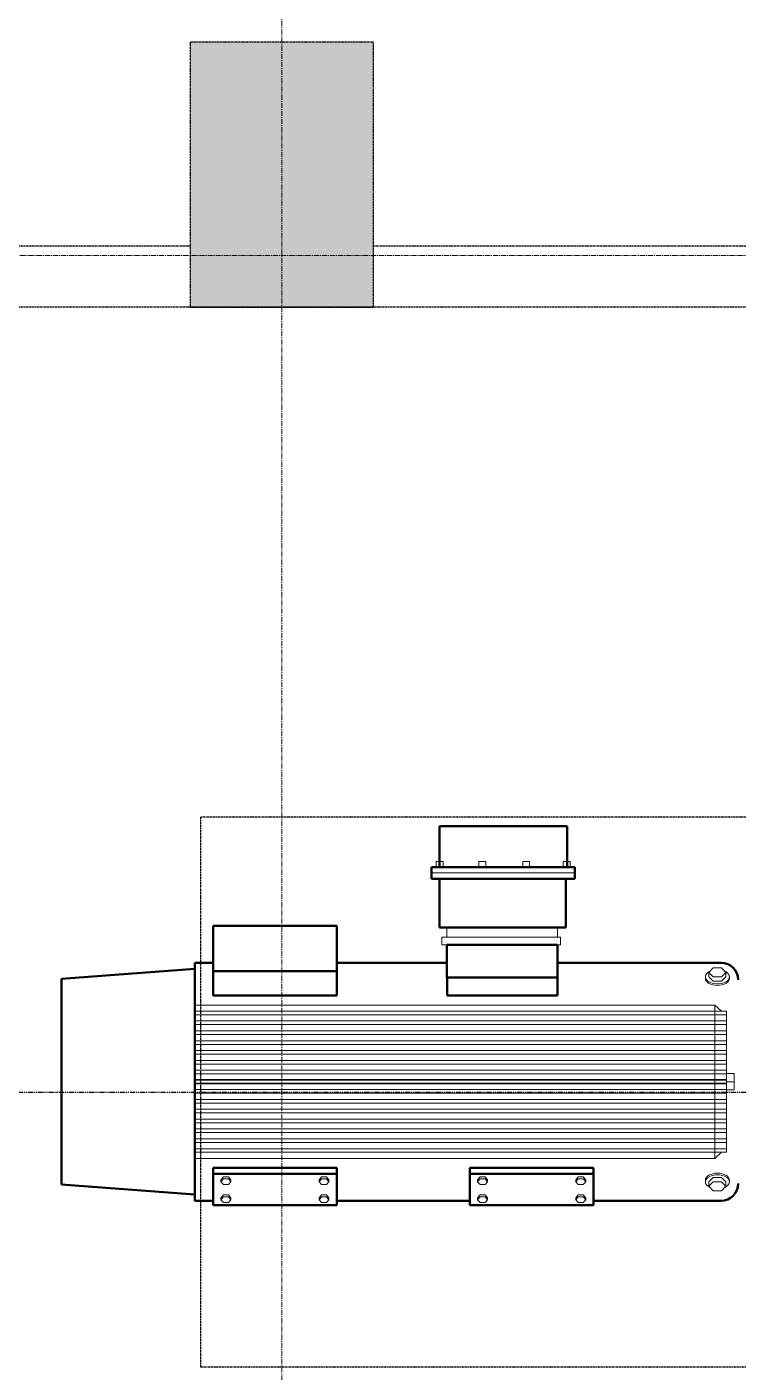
# Model space of a CAD drawing. Header units: inches. Extents: x 86328 to 235202, y 68629 to 184293.
# Drawn here: x 154376 to 156121, y 130705 to 134003 of the extents above; entities that cross this region are included whole.
import ezdxf

# ---------------------------------------------------------------- set-up
doc = ezdxf.new("R2010")
doc.units = ezdxf.units.IN
doc.header["$MEASUREMENT"] = 0
for name, pattern in [('CENTER', [2, 1.25, -0.25, 0.25, -0.25]), ('HIDDEN', [0.375, 0.25, -0.125]), ('PHANTOM2', [1.25, 0.625, -0.125, 0.125, -0.125, 0.125, -0.125])]:
    doc.linetypes.add(name, pattern=pattern)
doc.layers.add('.5', color=8, linetype='Continuous', lineweight=0)
doc.layers.add('DIM', color=251, linetype='Continuous', lineweight=0)

msp = doc.modelspace()

# ---------------------------------------------------------------- hatches: boundary and pattern name
at = {"layer": 'DIM', "linetype": 'HIDDEN', "lineweight": 25, "ltscale": 10}
h = msp.add_hatch(color=8, dxfattribs=at)
h.paths.add_polyline_path([(142275.9, 133615.4), (141975.9, 133615.4), (141975.9, 133315.4), (142275.9, 133315.4)])
h.paths.add_polyline_path([(146225.9, 133765.4), (145775.9, 133765.4), (145775.9, 133315.4), (146225.9, 133315.4)])
h.paths.add_polyline_path([(142275.9, 129340.4), (141975.9, 129340.4), (141975.9, 129040.4), (142275.9, 129040.4)])
h.paths.add_polyline_path([(150726.3, 133765.4), (150276.3, 133765.4), (150276.3, 133315.4), (150726.3, 133315.4)])
h.paths.add_polyline_path([(155226.3, 133965.4), (154776.3, 133965.4), (154776.3, 133315.4), (155226.3, 133315.4)])
h.paths.add_polyline_path([(145925.9, 129040.4), (145925.9, 129340.4), (145775.9, 129340.4), (145775.9, 129040.4)])

# ---------------------------------------------------------------- linework, layer by layer
at = {"layer": '.5', "color": 8, "linetype": 'CENTER', "ltscale": 10}
for p, q in [((155001.3, 116744.2), (155001.3, 148031.1)), ((193391.9, 133442.1), (128877.6, 133442.1))]:
    msp.add_line(p, q, dxfattribs=at)
at = {"color": 8, "linetype": 'PHANTOM2', "ltscale": 20}
msp.add_line((175241.1, 131390.5), (142490.5, 131390.5), dxfattribs=at)
at = {"layer": 'DIM', "color": 8, "linetype": 'HIDDEN', "lineweight": 25, "ltscale": 10}
for p, q in [((155226.3, 133965.4), (154776.3, 133965.4)), ((154776.3, 133965.4), (154776.3, 133315.4)), ((155226.3, 133315.4), (155226.3, 133965.4)), ((154776.3, 133465.4), (150726.3, 133465.4)), ((159275.9, 133465.4), (155226.3, 133465.4)), ((186276.3, 133315.4), (150276.3, 133315.4)), ((154776.3, 133315.4), (155226.3, 133315.4)), ((157801.3, 132065.4), (154801.3, 132065.4)), ((154801.3, 132065.4), (154801.3, 130717.9)), ((154801.3, 130717.9), (157801.3, 130717.9))]:
    msp.add_line(p, q, dxfattribs=at)
at = {"layer": 'DIM', "color": 8, "lineweight": 50}
for p, q in [((155701.3, 132043.5), (155388.2, 132043.5)), ((155388.2, 132043.5), (155388.2, 131942.4)), ((155701.3, 131942.4), (155701.3, 132043.5)), ((155720, 131942.4), (155368.2, 131942.4)), ((155368.2, 131942.4), (155368.2, 131914.3)), ((155388.2, 131942.4), (155701.3, 131942.4)), ((155720, 131914.3), (155720, 131942.4)), ((155368.2, 131914.3), (155720, 131914.3)), ((155698, 131914.3), (155387.7, 131914.3)), ((155387.7, 131914.3), (155387.7, 131794.8)), ((155698, 131794.8), (155698, 131914.3)), ((154832.7, 131798.7), (155136, 131798.7)), ((154832.7, 131687.6), (154832.7, 131798.7)), ((155136, 131798.7), (155136, 131687.6)), ((155387.7, 131794.8), (155698, 131794.8)), ((155406.3, 131672), (155406.3, 131752.5)), ((155406.3, 131752.5), (155677.6, 131752.5)), ((155677.6, 131752.5), (155677.6, 131672)), ((154787.5, 131693.4), (154460.7, 131668.8)), ((154787.5, 131124.9), (154787.5, 131708.5)), ((154787.5, 131708.5), (154832.7, 131708.5)), ((154832.7, 131687.6), (155136, 131687.6)), ((154832.7, 131627.9), (154832.7, 131687.6)), ((155136, 131687.6), (154832.7, 131687.6)), ((155136, 131708.5), (155406.3, 131708.5)), ((155136, 131687.6), (155136, 131627.9)), ((156050.8, 131708.5), (155677.6, 131708.5)), ((156079, 131708.5), (156049.9, 131708.5)), ((154460.7, 131668.8), (154460.7, 131164.5)), ((155677.6, 131672), (155406.3, 131672)), ((155677.6, 131672), (155407.2, 131672)), ((155407.2, 131672), (155407.2, 131627.9)), ((155677.6, 131627.9), (155677.6, 131672)), ((155136, 131627.9), (154832.7, 131627.9)), ((155407.2, 131627.9), (155677.6, 131627.9)), ((155136, 131205.4), (154832.7, 131205.4)), ((154832.7, 131205.4), (154832.7, 131190.5)), ((155136, 131190.5), (155136, 131205.4)), ((155765.9, 131205.4), (155462.6, 131205.4)), ((155462.6, 131205.4), (155462.6, 131190.5)), ((155765.9, 131190.5), (155765.9, 131205.4)), ((154787.5, 131139.9), (154460.7, 131164.5)), ((154832.7, 131190.5), (155136, 131190.5)), ((155136, 131190.5), (154832.7, 131190.5)), ((154832.7, 131190.5), (154832.7, 131114.3)), ((155136, 131114.3), (155136, 131190.5)), ((155462.6, 131190.5), (155765.9, 131190.5)), ((155765.9, 131190.5), (155462.6, 131190.5)), ((155462.6, 131190.5), (155462.6, 131114.3)), ((155765.9, 131114.3), (155765.9, 131190.5)), ((154832.7, 131124.9), (154787.5, 131124.9)), ((154832.7, 131114.3), (155136, 131114.3)), ((155462.6, 131124.9), (155136, 131124.9)), ((155462.6, 131114.3), (155765.9, 131114.3)), ((155816.5, 131124.9), (155765.9, 131124.9)), ((155816.5, 131124.9), (156079, 131124.9)), ((156079, 131124.9), (156049.9, 131124.9))]:
    msp.add_line(p, q, dxfattribs=at)
at = {"layer": 'DIM', "color": 8, "linetype": 'Continuous'}
for p, q in [((155396.7, 131956.2), (155379.7, 131956.2)), ((155379.7, 131956.2), (155379.7, 131942.4)), ((155396.7, 131942.4), (155396.7, 131956.2)), ((155501.5, 131956.2), (155484.5, 131956.2)), ((155484.5, 131956.2), (155484.5, 131942.4)), ((155501.5, 131942.4), (155501.5, 131956.2)), ((155609.3, 131956.2), (155592.3, 131956.2)), ((155592.3, 131956.2), (155592.3, 131942.4)), ((155609.3, 131942.4), (155609.3, 131956.2)), ((155691.5, 131942.4), (155691.5, 131956.2)), ((155691.5, 131956.2), (155708.5, 131956.2)), ((155708.5, 131956.2), (155708.5, 131942.4)), ((155720, 131928.4), (155368.2, 131928.4)), ((155379.7, 131942.4), (155396.7, 131942.4)), ((155484.5, 131942.4), (155501.5, 131942.4)), ((155592.3, 131942.4), (155609.3, 131942.4)), ((155708.5, 131942.4), (155691.5, 131942.4)), ((155677.6, 131794.8), (155406.3, 131794.8)), ((155406.3, 131794.8), (155406.3, 131771.1)), ((155677.6, 131771.1), (155677.6, 131794.8)), ((155685.3, 131771.1), (155393.6, 131771.1)), ((155393.6, 131771.1), (155393.6, 131752.5)), ((155393.6, 131752.5), (155685.3, 131752.5)), ((155406.3, 131771.1), (155677.6, 131771.1)), ((155685.3, 131752.5), (155685.3, 131771.1)), ((155677.6, 131708.5), (155806.6, 131708.5)), ((156049.3, 131684.5), (156059.7, 131695.9)), ((156059.7, 131695.9), (156080.4, 131695.9)), ((156080.4, 131695.9), (156090.8, 131684.5)), ((156040.6, 131670), (156040.6, 131673.9)), ((156059.7, 131674.1), (156049.3, 131684.5)), ((156049.3, 131673.9), (156049.3, 131684.5)), ((156059.7, 131663.5), (156049.3, 131673.9)), ((156049.3, 131673.9), (156049.3, 131673.9)), ((156080.4, 131674.1), (156059.7, 131674.1)), ((156080.4, 131663.5), (156059.7, 131663.5)), ((156063.8, 131653.1), (156063.8, 131653.1)), ((156090.8, 131684.5), (156080.4, 131674.1)), ((156090.8, 131673.9), (156080.4, 131663.5)), ((156090.8, 131673.9), (156090.8, 131684.5)), ((156090.8, 131673.9), (156090.8, 131673.9)), ((156099.6, 131670), (156099.6, 131673.9)), ((156063.8, 131604.7), (154787.5, 131604.7)), ((156092.6, 131589.8), (154787.5, 131589.8)), ((156063.8, 131417.3), (156063.8, 131604.7)), ((156063.8, 131604.7), (156080.1, 131589.8)), ((156092.6, 131416.7), (156092.6, 131589.8)), ((156092.6, 131580.9), (154787.5, 131580.9)), ((156092.6, 131565.6), (154787.5, 131565.6)), ((156092.6, 131556.7), (154787.5, 131556.7)), ((156092.6, 131541.4), (154787.5, 131541.4)), ((156092.6, 131532.5), (154787.5, 131532.5)), ((156092.6, 131517.2), (154787.5, 131517.2)), ((156092.6, 131508.3), (154787.5, 131508.3)), ((156092.6, 131493), (154787.5, 131493)), ((156092.6, 131484.1), (154787.5, 131484.1)), ((156092.6, 131468.9), (154787.5, 131468.9)), ((156092.6, 131460), (154787.5, 131460)), ((156092.6, 131444.7), (154787.5, 131444.7)), ((156092.6, 131435.8), (154787.5, 131435.8)), ((156111.1, 131436.9), (156092.6, 131436.9)), ((156092.6, 131436.9), (156092.6, 131416.7)), ((156111.1, 131436.9), (156092.6, 131436.9)), ((156092.6, 131436.9), (156092.6, 131416.7)), ((156111.1, 131416.7), (156111.1, 131436.9)), ((156111.1, 131416.7), (156111.1, 131436.9)), ((156092.6, 131421.8), (154787.5, 131421.8)), ((156092.6, 131420.5), (154787.5, 131420.5)), ((156092.6, 131412.9), (154787.5, 131412.9)), ((156092.6, 131411.6), (154787.5, 131411.6)), ((156092.6, 131397.6), (154787.5, 131397.6)), ((156063.8, 131416.1), (156063.8, 131228.6)), ((156092.6, 131416.7), (156111.1, 131416.7)), ((156092.6, 131416.7), (156111.1, 131416.7)), ((156092.6, 131396.4), (156092.6, 131416.7)), ((156092.6, 131416.7), (156092.6, 131243.6)), ((156092.6, 131416.7), (156111.1, 131416.7)), ((156092.6, 131396.4), (156092.6, 131416.7)), ((156092.6, 131416.7), (156111.1, 131416.7)), ((156111.1, 131396.4), (156092.6, 131396.4)), ((156111.1, 131396.4), (156092.6, 131396.4)), ((156111.1, 131416.7), (156111.1, 131396.4)), ((156111.1, 131416.7), (156111.1, 131396.4)), ((156092.6, 131388.7), (154787.5, 131388.7)), ((156092.6, 131373.4), (154787.5, 131373.4)), ((156092.6, 131364.5), (154787.5, 131364.5)), ((156092.6, 131349.2), (154787.5, 131349.2)), ((156092.6, 131340.3), (154787.5, 131340.3)), ((156092.6, 131325), (154787.5, 131325)), ((156092.6, 131316.1), (154787.5, 131316.1)), ((156092.6, 131300.8), (154787.5, 131300.8)), ((156092.6, 131291.9), (154787.5, 131291.9)), ((156092.6, 131276.6), (154787.5, 131276.6)), ((156092.6, 131267.7), (154787.5, 131267.7)), ((156092.6, 131252.5), (154787.5, 131252.5)), ((156092.6, 131243.6), (154787.5, 131243.6)), ((156063.8, 131228.6), (154787.5, 131228.6)), ((156063.8, 131228.6), (156080.1, 131243.6)), ((154857.8, 131183.2), (154851.8, 131175.8)), ((154857.8, 131178.5), (154851.8, 131171.1)), ((154851.8, 131171.1), (154851.8, 131175.8)), ((154851.8, 131171.1), (154857.8, 131164.7)), ((154870, 131183.2), (154857.8, 131183.2)), ((154870, 131178.5), (154857.8, 131178.5)), ((154857.8, 131164.7), (154870, 131164.7)), ((154876.1, 131175.8), (154870, 131183.2)), ((154876.1, 131171.1), (154870, 131178.5)), ((154870, 131164.7), (154876.1, 131171.1)), ((154876.1, 131171.1), (154876.1, 131175.8)), ((155092.5, 131175.8), (155098.6, 131183.2)), ((155092.5, 131171.1), (155098.6, 131178.5)), ((155092.5, 131171.1), (155092.5, 131175.8)), ((155098.6, 131164.7), (155092.5, 131171.1)), ((155098.6, 131183.2), (155110.8, 131183.2)), ((155098.6, 131178.5), (155110.8, 131178.5)), ((155110.8, 131164.7), (155098.6, 131164.7)), ((155110.8, 131183.2), (155116.9, 131175.8)), ((155110.8, 131178.5), (155116.9, 131171.1)), ((155116.9, 131171.1), (155110.8, 131164.7)), ((155116.9, 131171.1), (155116.9, 131175.8)), ((155487.8, 131183.2), (155481.7, 131175.8)), ((155487.8, 131178.5), (155481.7, 131171.1)), ((155481.7, 131171.1), (155481.7, 131175.8)), ((155481.7, 131171.1), (155487.8, 131164.7)), ((155500, 131183.2), (155487.8, 131183.2)), ((155500, 131178.5), (155487.8, 131178.5)), ((155487.8, 131164.7), (155500, 131164.7)), ((155506, 131175.8), (155500, 131183.2)), ((155506, 131171.1), (155500, 131178.5)), ((155500, 131164.7), (155506, 131171.1)), ((155506, 131171.1), (155506, 131175.8)), ((155722.4, 131175.8), (155728.5, 131183.2)), ((155722.4, 131171.1), (155728.5, 131178.5)), ((155722.4, 131171.1), (155722.4, 131175.8)), ((155728.5, 131164.7), (155722.4, 131171.1)), ((155728.5, 131183.2), (155740.7, 131183.2)), ((155728.5, 131178.5), (155740.7, 131178.5)), ((155740.7, 131164.7), (155728.5, 131164.7)), ((155740.7, 131183.2), (155746.8, 131175.8)), ((155740.7, 131178.5), (155746.8, 131171.1)), ((155746.8, 131171.1), (155740.7, 131164.7)), ((155746.8, 131171.1), (155746.8, 131175.8)), ((156040.6, 131175.2), (156040.6, 131171.3)), ((156059.7, 131181.7), (156049.3, 131171.3)), ((156049.3, 131171.3), (156049.3, 131171.3)), ((156049.3, 131171.3), (156049.3, 131160.6)), ((156059.7, 131171), (156049.3, 131160.6)), ((156049.3, 131160.6), (156059.7, 131149.3)), ((156080.4, 131181.7), (156059.7, 131181.7)), ((156080.4, 131171), (156059.7, 131171)), ((156090.8, 131171.3), (156080.4, 131181.7)), ((156090.8, 131160.6), (156080.4, 131171)), ((156080.4, 131149.3), (156090.8, 131160.6)), ((156090.8, 131171.3), (156090.8, 131171.3)), ((156090.8, 131171.3), (156090.8, 131160.6)), ((156099.6, 131175.2), (156099.6, 131171.3)), ((154857.8, 131139), (154851.8, 131131.6)), ((154857.8, 131134.2), (154851.8, 131126.8)), ((154851.8, 131126.8), (154851.8, 131131.6)), ((154851.8, 131126.8), (154857.8, 131120.5)), ((154870, 131139), (154857.8, 131139)), ((154870, 131134.2), (154857.8, 131134.2)), ((154876.1, 131131.6), (154870, 131139)), ((154876.1, 131126.8), (154870, 131134.2)), ((154870, 131120.5), (154876.1, 131126.8)), ((154876.1, 131126.8), (154876.1, 131131.6)), ((155092.5, 131131.6), (155098.6, 131139)), ((155092.5, 131126.8), (155098.6, 131134.2)), ((155092.5, 131126.8), (155092.5, 131131.6)), ((155098.6, 131120.5), (155092.5, 131126.8)), ((155098.6, 131139), (155110.8, 131139)), ((155098.6, 131134.2), (155110.8, 131134.2)), ((155110.8, 131139), (155116.9, 131131.6)), ((155110.8, 131134.2), (155116.9, 131126.8)), ((155116.9, 131126.8), (155110.8, 131120.5)), ((155116.9, 131126.8), (155116.9, 131131.6)), ((155487.8, 131139), (155481.7, 131131.6)), ((155487.8, 131134.2), (155481.7, 131126.8)), ((155481.7, 131126.8), (155481.7, 131131.6)), ((155481.7, 131126.8), (155487.8, 131120.5)), ((155500, 131139), (155487.8, 131139)), ((155500, 131134.2), (155487.8, 131134.2)), ((155506, 131131.6), (155500, 131139)), ((155506, 131126.8), (155500, 131134.2)), ((155500, 131120.5), (155506, 131126.8)), ((155506, 131126.8), (155506, 131131.6)), ((155722.4, 131131.6), (155728.5, 131139)), ((155722.4, 131126.8), (155728.5, 131134.2)), ((155722.4, 131126.8), (155722.4, 131131.6)), ((155728.5, 131120.5), (155722.4, 131126.8)), ((155728.5, 131139), (155740.7, 131139)), ((155728.5, 131134.2), (155740.7, 131134.2)), ((155740.7, 131139), (155746.8, 131131.6)), ((155740.7, 131134.2), (155746.8, 131126.8)), ((155746.8, 131126.8), (155740.7, 131120.5)), ((155746.8, 131126.8), (155746.8, 131131.6)), ((156059.7, 131149.3), (156080.4, 131149.3)), ((154857.8, 131120.5), (154870, 131120.5)), ((155110.8, 131120.5), (155098.6, 131120.5)), ((155487.8, 131120.5), (155500, 131120.5)), ((155740.7, 131120.5), (155728.5, 131120.5))]:
    msp.add_line(p, q, dxfattribs=at)
at = {"layer": 'DIM', "color": 8, "lineweight": 50}
for centre, start, end in [((156079, 131666.6), 0, 90), ((156079, 131166.8), 270, 0)]:
    msp.add_arc(centre, 41.9, start, end, dxfattribs=at)
at = {"layer": 'DIM', "color": 8, "linetype": 'Continuous'}
for centre, start, end in [((156110.2, 131662), 359.9696, 359.9696), ((156110.2, 131171.3), 0.0304, 0.0304)]:
    msp.add_arc(centre, 3.25, start, end, dxfattribs=at)
at = {"layer": 'DIM', "color": 8, "linetype": 'Continuous', "extrusion": (0, 0, -1)}
for centre, major_axis, start_param, end_param in [((156070.1, 131673.9), (29.5, 0), -0.915374, 4.051923), ((156070.1, 131670), (-29.5, 0), 3.141593, 6.283185)]:
    msp.add_ellipse(centre, major_axis=major_axis, ratio=0.58591, start_param=start_param, end_param=end_param, dxfattribs=at)
at = {"layer": 'DIM', "color": 8, "linetype": 'Continuous'}
for centre, start_param, end_param in [((156070.1, 131175.2), 3.141593, 6.283185), ((156070.1, 131171.3), 2.226219, 7.193516)]:
    msp.add_ellipse(centre, major_axis=(-29.5, 0), ratio=0.58591, start_param=start_param, end_param=end_param, dxfattribs=at)

doc.saveas('drawing.dxf')
